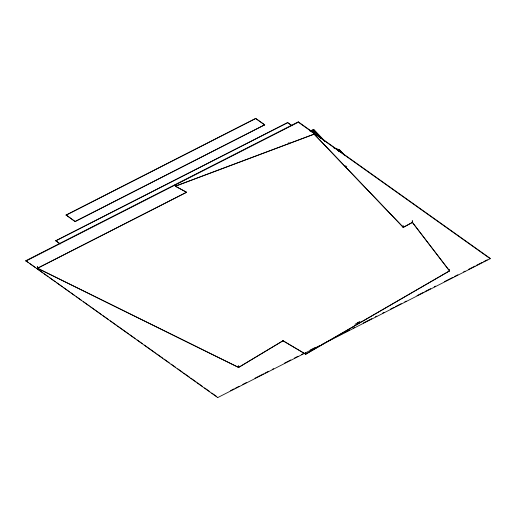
<?xml version="1.0" encoding="UTF-8"?>
<svg xmlns="http://www.w3.org/2000/svg" width="516" height="516" viewBox="0 0 516 516"><rect width="100%" height="100%" fill="white"/><g stroke="black" fill="none" stroke-linecap="round" stroke-linejoin="round"><path stroke-width="0.77" d="M344.275 154.877L339.418 149.711L344.262 154.942M338.232 150.15L339.257 151.672M338.29 150.479L339.373 151.639M37.449 268.217L238.521 367.398L37.449 268.217L37.307 266.669M175.401 186.224L186.515 192.229L175.401 186.224L175.253 184.676M238.521 367.476L283.078 340.728L238.521 367.476L238.379 365.85M305.524 352.596L305.666 354.215L282.955 340.728L305.788 354.215L449.481 270.919L449.359 269.307M305.672 354.144L449.481 270.919M403.164 227.356L412.484 222.364L403.273 227.427L403.015 225.802M66.125 215.017L255.691 118.409L264.702 124.82L75.155 221.57L66.125 215.017L75.155 221.57M66.138 215.153L255.704 118.545L264.714 124.956M75.142 221.429L264.702 124.82M59.663 243.61L55.786 240.727L287.664 122.55L292.166 125.756M55.799 240.862L287.676 122.692L291.54 125.44M320.249 345.333L217.707 397.591L25.8 260.728L298.293 121.847L490.161 258.335L490.2 258.716L321.681 344.598M25.839 261.109L298.332 122.228L490.2 258.716M37.558 268.217L186.502 192.307L37.558 268.217L37.416 266.662M337.903 150.343L339.502 149.795L338.07 150.543M337.909 150.427L339.496 149.724L337.974 150.504M338.399 150.556L338.135 150.085M357.175 322.971L359.323 321.874M355.047 324.235L360.052 321.681M230.575 390.638L234.161 388.806M235.599 388.077L239.185 386.252M242.765 384.42L246.351 382.595M254.956 378.209L263.566 373.823M264.998 373.094L268.584 371.268M272.171 369.437L273.603 368.708M284.361 363.225L290.811 359.936M294.397 358.11L297.984 356.285M301.57 354.453L303.002 353.724M310.174 350.067L315.192 347.513M335.987 336.909L342.443 333.62M343.875 332.891L349.616 329.969M353.202 328.144L354.634 327.408M363.238 323.022L371.843 318.636M375.429 316.811L376.861 316.082M382.601 313.154L384.033 312.425M390.489 309.136L394.076 307.31M395.508 306.581L401.248 303.653M404.828 301.828L406.266 301.099M417.018 295.616L423.475 292.327M424.907 291.592L430.647 288.67M434.233 286.844L435.665 286.109M444.27 281.73L452.874 277.344M454.312 276.608L457.892 274.783M463.632 271.861L465.064 271.126M468.651 269.3L475.107 266.011M476.539 265.282L482.279 262.354M483.711 261.625L487.298 259.8M310.032 130.961L313.786 129.574L310.039 131.051M311.632 131.793L313.934 131.012L311.709 131.877M314.225 134.115L175.298 186.224L314.225 134.115L313.967 130.941L318.824 136.25M314.109 134.102L403.293 227.363L314.109 134.102L313.851 130.929M412.355 222.357L449.5 270.855L412.355 222.357L412.232 220.745M333.33 147.692L339.418 149.711M345.507 165.765L346.817 166.694M55.786 240.727L60.295 243.933M25.8 260.728L28.419 262.592M29.728 263.521L35.623 267.714M36.933 268.649L42.828 272.841M44.137 273.77L48.065 276.563M49.375 277.498L55.27 281.691M56.579 282.62L62.468 286.812M63.784 287.747L69.673 291.94M70.982 292.869L74.91 295.662M76.226 296.597L81.463 300.325M83.424 301.718L89.32 305.911M90.629 306.846L101.762 314.76M103.071 315.695L108.308 319.423M110.276 320.817L116.171 325.009M117.48 325.944L128.613 333.865M129.922 334.794L135.16 338.522M137.121 339.915L142.364 343.643M144.325 345.043L155.458 352.963M156.767 353.892L162.663 358.085M163.972 359.02L169.209 362.742M171.177 364.141L175.763 367.398M177.723 368.798L182.309 372.062M183.619 372.991L189.514 377.183M190.823 378.118L196.061 381.84M197.37 382.775L202.607 386.503M204.575 387.897L209.812 391.625M211.773 393.024L216.359 396.282M313.793 129.664L324.848 141.32M289.05 143.893L288.902 142.345M313.709 129.568L324.945 141.281M313.967 130.941L321.204 138.527M319.939 137.417L321.049 138.578M412.361 220.758L412.484 222.364M403.144 225.808L403.273 227.427M298.293 121.847L298.332 122.228M305.646 352.596L305.788 354.215M238.263 365.857L238.405 367.482M217.668 397.217L217.707 397.591M175.15 184.676L175.382 186.308"/></g></svg>
